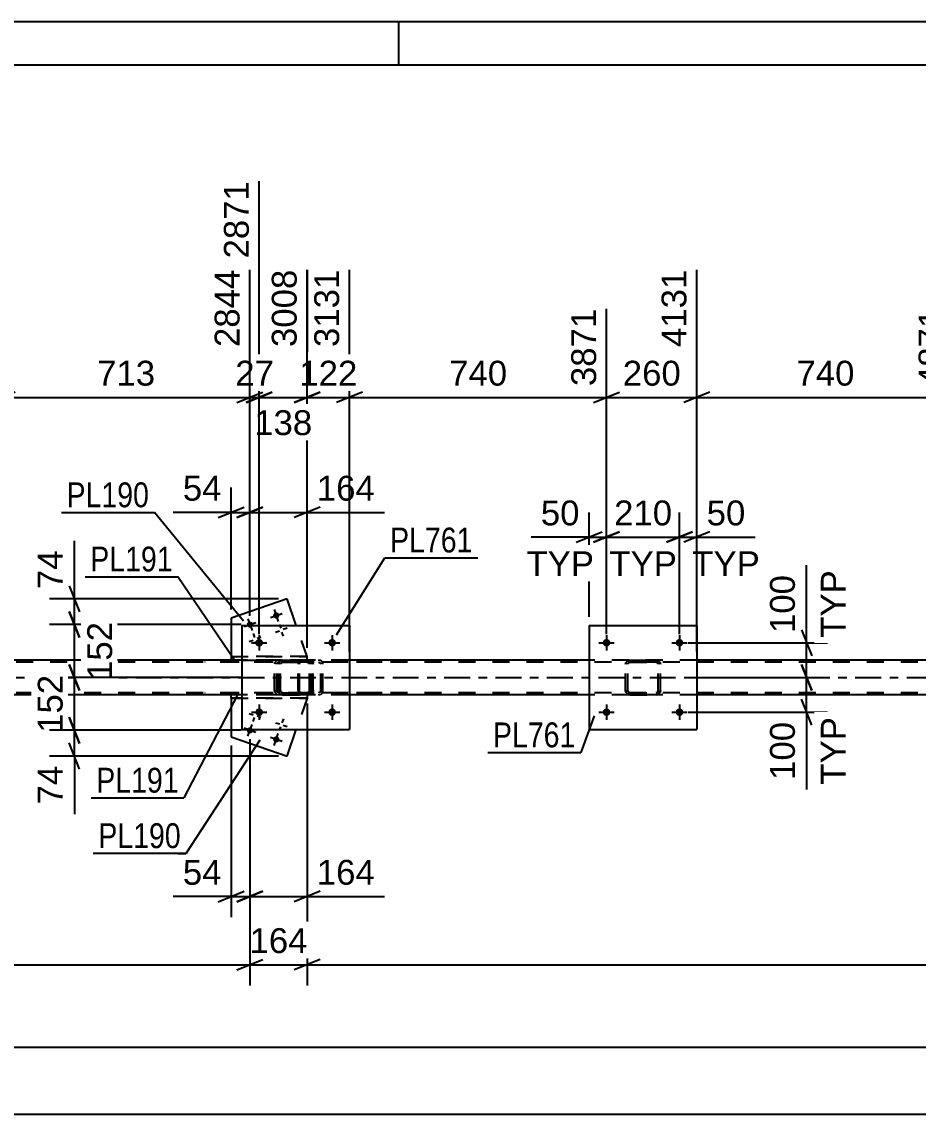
# Model space of a CAD drawing. Header units: millimetres. Extents: x 0 to 841, y 0 to 594.
# Drawn here: x 167.6 to 270.8, y 468.2 to 594 of the extents above; entities that cross this region are included whole.
import ezdxf

# ---------------------------------------------------------------- set-up
doc = ezdxf.new("R2010")
doc.units = ezdxf.units.MM
doc.linetypes.add('DXK_LINE_DOT2', pattern=[3.9198, 1.9599, -1.9599])
doc.linetypes.add('DXK_LINE_DOT3', pattern=[5.9187, 2.979, -0.9799, 0.9799, -0.9799])
doc.styles.add('Arial', font='arial.ttf', dxfattribs={"height": 0.2})
doc.styles.add('Arial Narrow', font='ARIALN.TTF', dxfattribs={"height": 0.2})

# ---------------------------------------------------------------- blocks, each defined once
blk = doc.blocks.new('Unknown-203724102-1113')
at = {"color": 5, "linetype": 'Continuous'}
for p, q in [((841, 594), (0, 594)), ((211, 589), (211, 594)), ((836, 589), (5, 589))]:
    blk.add_line(p, q, dxfattribs=at)
blk = doc.blocks.new('Part-203724102-4802 - 4784')
at = {"color": 2, "linetype": 'Continuous'}
for p, q in [((232.91, 524.47), (232.91, 512.47)), ((232.91, 524.47), (245.31, 524.47)), ((245.31, 524.47), (245.31, 512.47)), ((232.91, 512.47), (245.31, 512.47))]:
    blk.add_line(p, q, dxfattribs=at)
blk = doc.blocks.new('Part-203724102-4867 - 4784')
at = {"color": 7, "linetype": 'DXK_LINE_DOT2'}
for p, q in [((199.41, 520.17), (199.39, 519.99)), ((199.39, 516.95), (199.39, 519.99)), ((199.47, 520.33), (199.41, 520.17)), ((199.56, 520.43), (199.47, 520.33)), ((199.53, 519.99), (199.54, 520.08)), ((199.53, 516.95), (199.53, 519.99)), ((199.54, 520.08), (199.56, 520.16)), ((199.66, 520.47), (199.56, 520.43)), ((199.56, 520.16), (199.61, 520.21)), ((199.61, 520.21), (199.66, 520.23)), ((209.07, 520.47), (199.66, 520.47)), ((209.07, 520.23), (199.66, 520.23)), ((200.94, 520.47), (200.94, 520.23)), ((201.94, 520.43), (201.75, 520.47)), ((201.75, 520.23), (201.85, 520.21)), ((201.85, 520.21), (201.93, 520.16)), ((201.93, 520.16), (201.98, 520.08)), ((201.98, 520.08), (202, 519.99)), ((202, 516.95), (202, 519.99)), ((202.25, 519.99), (202.22, 520.17)), ((202.25, 516.95), (202.25, 519.99)), ((199.39, 516.95), (199.41, 516.77)), ((199.41, 516.77), (199.47, 516.61)), ((199.47, 516.61), (199.56, 516.51)), ((199.54, 516.86), (199.53, 516.95)), ((199.56, 516.78), (199.54, 516.86)), ((199.61, 516.73), (199.56, 516.78)), ((199.56, 516.51), (199.66, 516.47)), ((199.66, 516.71), (199.61, 516.73)), ((209.07, 516.71), (199.66, 516.71)), ((209.07, 516.47), (199.66, 516.47)), ((200.94, 516.47), (200.94, 516.71)), ((201.85, 516.73), (201.75, 516.71)), ((201.75, 516.47), (201.94, 516.51)), ((201.93, 516.78), (201.85, 516.73)), ((201.98, 516.86), (201.93, 516.78)), ((202, 516.95), (201.98, 516.86)), ((202.22, 516.77), (202.25, 516.95))]:
    blk.add_line(p, q, dxfattribs=at)
for centre, start, end in [((201.77, 519.97), 23.8494, 68.8059), ((201.77, 516.97), 291.1941, 336.1506)]:
    blk.add_arc(centre, 0.492, start, end, dxfattribs=at)
blk = doc.blocks.new('Bolt-203724102-4860 - 4784')
at = {"linetype": 'Continuous'}
for points in [[(235.35, 514.47, -1), (234.47, 514.47, -1)], [(243.75, 514.47, -1), (242.87, 514.47, -1)]]:
    blk.add_hatch(color=1, dxfattribs=at).paths.add_polyline_path(points)
at = {"color": 1, "linetype": 'Continuous'}
for p, q in [((234.91, 515.35), (234.91, 513.59)), ((243.31, 515.35), (243.31, 513.59)), ((234.03, 514.47), (235.79, 514.47)), ((242.43, 514.47), (244.19, 514.47))]:
    blk.add_line(p, q, dxfattribs=at)
blk = doc.blocks.new('Part-203724102-4796 - 4784')
at = {"color": 2, "linetype": 'Continuous'}
for p, q in [((192.91, 524.47), (192.91, 512.47)), ((192.91, 524.47), (205.31, 524.47)), ((205.31, 524.47), (205.31, 512.47)), ((192.91, 512.47), (205.31, 512.47))]:
    blk.add_line(p, q, dxfattribs=at)
blk = doc.blocks.new('Part-203724102-4797 - 4784')
at = {"color": 7, "linetype": 'DXK_LINE_DOT2'}
for p, q in [((197.11, 519.99), (197.15, 520.17)), ((197.15, 520.17), (197.11, 519.99)), ((197.11, 516.95), (197.11, 519.99)), ((197.35, 519.99), (197.37, 520.08)), ((197.37, 520.08), (197.35, 519.99)), ((197.35, 516.95), (197.35, 519.99)), ((197.37, 520.08), (197.43, 520.16)), ((197.43, 520.16), (197.37, 520.08)), ((197.41, 520.43), (197.59, 520.47)), ((197.59, 520.47), (197.41, 520.43)), ((197.43, 520.16), (197.5, 520.21)), ((197.5, 520.21), (197.43, 520.16)), ((197.5, 520.21), (197.59, 520.23)), ((197.59, 520.23), (197.5, 520.21)), ((197.59, 520.47), (200.63, 520.47)), ((197.59, 520.47), (197.59, 520.47)), ((197.59, 520.47), (200.63, 520.47)), ((197.59, 520.23), (200.63, 520.23)), ((197.59, 520.23), (197.59, 520.23)), ((200.63, 520.23), (197.59, 520.23)), ((200.63, 520.47), (200.63, 520.47)), ((200.63, 520.47), (200.82, 520.43)), ((200.82, 520.43), (200.63, 520.47)), ((200.63, 520.23), (200.63, 520.23)), ((200.63, 520.23), (200.73, 520.21)), ((200.73, 520.21), (200.63, 520.23)), ((200.73, 520.21), (200.8, 520.16)), ((200.8, 520.16), (200.73, 520.21)), ((200.8, 520.16), (200.86, 520.08)), ((200.86, 520.08), (200.8, 520.16)), ((200.86, 520.08), (200.87, 519.99)), ((200.87, 519.99), (200.86, 520.08)), ((200.87, 516.95), (200.87, 519.99)), ((201.08, 520.17), (201.11, 519.99)), ((201.11, 519.99), (201.08, 520.17)), ((201.11, 516.95), (201.11, 519.99)), ((197.15, 516.77), (197.11, 516.95)), ((197.11, 516.95), (197.15, 516.77)), ((197.37, 516.86), (197.35, 516.95)), ((197.35, 516.95), (197.37, 516.86)), ((197.43, 516.78), (197.37, 516.86)), ((197.37, 516.86), (197.43, 516.78)), ((197.59, 516.47), (197.41, 516.51)), ((197.41, 516.51), (197.59, 516.47)), ((197.5, 516.73), (197.43, 516.78)), ((197.43, 516.78), (197.5, 516.73)), ((197.59, 516.71), (197.5, 516.73)), ((197.5, 516.73), (197.59, 516.71)), ((197.59, 516.71), (200.63, 516.71)), ((197.59, 516.71), (197.59, 516.71)), ((197.59, 516.71), (200.63, 516.71)), ((197.59, 516.47), (200.63, 516.47)), ((197.59, 516.47), (197.59, 516.47)), ((197.59, 516.47), (200.63, 516.47)), ((200.73, 516.73), (200.63, 516.71)), ((200.63, 516.71), (200.73, 516.73)), ((200.63, 516.71), (200.63, 516.71)), ((200.82, 516.51), (200.63, 516.47)), ((200.63, 516.47), (200.82, 516.51)), ((200.63, 516.47), (200.63, 516.47)), ((200.8, 516.78), (200.73, 516.73)), ((200.73, 516.73), (200.8, 516.78)), ((200.86, 516.86), (200.8, 516.78)), ((200.8, 516.78), (200.86, 516.86)), ((200.87, 516.95), (200.86, 516.86)), ((200.86, 516.86), (200.87, 516.95)), ((201.11, 516.95), (201.08, 516.77)), ((201.08, 516.77), (201.11, 516.95))]:
    blk.add_line(p, q, dxfattribs=at)
at = {"color": 7, "linetype": 'DXK_LINE_DOT3'}
blk.add_line((199.11, 518.47), (199.11, 518.47), dxfattribs=at)
at = {"color": 7, "linetype": 'DXK_LINE_DOT2'}
for centre, start, end in [((197.59, 519.99), 112.5, 157.5), ((197.59, 519.99), 112.5, 157.5), ((200.63, 519.99), 22.5, 67.5), ((200.63, 519.99), 22.5, 67.5), ((197.59, 516.95), 202.5, 247.5), ((197.59, 516.95), 202.5, 247.5), ((200.63, 516.95), 292.5, 337.5), ((200.63, 516.95), 292.5, 337.5)]:
    blk.add_arc(centre, 0.48, start, end, dxfattribs=at)
blk = doc.blocks.new('Part-203724102-4803 - 4784')
at = {"color": 7, "linetype": 'DXK_LINE_DOT2'}
for p, q in [((237.11, 519.99), (237.15, 520.17)), ((237.15, 520.17), (237.11, 519.99)), ((237.11, 516.95), (237.11, 519.99)), ((237.35, 519.99), (237.37, 520.08)), ((237.37, 520.08), (237.35, 519.99)), ((237.35, 516.95), (237.35, 519.99)), ((237.37, 520.08), (237.42, 520.16)), ((237.42, 520.16), (237.37, 520.08)), ((237.41, 520.43), (237.59, 520.47)), ((237.59, 520.47), (237.41, 520.43)), ((237.42, 520.16), (237.5, 520.21)), ((237.5, 520.21), (237.42, 520.16)), ((237.5, 520.21), (237.59, 520.23)), ((237.59, 520.23), (237.5, 520.21)), ((237.59, 520.47), (240.63, 520.47)), ((237.59, 520.47), (237.59, 520.47)), ((237.59, 520.47), (240.63, 520.47)), ((237.59, 520.23), (240.63, 520.23)), ((237.59, 520.23), (237.59, 520.23)), ((240.63, 520.23), (237.59, 520.23)), ((240.63, 520.47), (240.63, 520.47)), ((240.63, 520.47), (240.82, 520.43)), ((240.82, 520.43), (240.63, 520.47)), ((240.63, 520.23), (240.63, 520.23)), ((240.63, 520.23), (240.73, 520.21)), ((240.73, 520.21), (240.63, 520.23)), ((240.73, 520.21), (240.8, 520.16)), ((240.8, 520.16), (240.73, 520.21)), ((240.8, 520.16), (240.86, 520.08)), ((240.86, 520.08), (240.8, 520.16)), ((240.86, 520.08), (240.87, 519.99)), ((240.87, 519.99), (240.86, 520.08)), ((240.87, 516.95), (240.87, 519.99)), ((241.08, 520.17), (241.11, 519.99)), ((241.11, 519.99), (241.08, 520.17)), ((241.11, 516.95), (241.11, 519.99)), ((237.15, 516.77), (237.11, 516.95)), ((237.11, 516.95), (237.15, 516.77)), ((237.37, 516.86), (237.35, 516.95)), ((237.35, 516.95), (237.37, 516.86)), ((237.42, 516.78), (237.37, 516.86)), ((237.37, 516.86), (237.42, 516.78)), ((237.59, 516.47), (237.41, 516.51)), ((237.41, 516.51), (237.59, 516.47)), ((237.5, 516.73), (237.42, 516.78)), ((237.42, 516.78), (237.5, 516.73)), ((237.59, 516.71), (237.5, 516.73)), ((237.5, 516.73), (237.59, 516.71)), ((237.59, 516.71), (240.63, 516.71)), ((237.59, 516.71), (237.59, 516.71)), ((237.59, 516.71), (240.63, 516.71)), ((237.59, 516.47), (240.63, 516.47)), ((237.59, 516.47), (237.59, 516.47)), ((237.59, 516.47), (240.63, 516.47)), ((240.73, 516.73), (240.63, 516.71)), ((240.63, 516.71), (240.73, 516.73)), ((240.63, 516.71), (240.63, 516.71)), ((240.82, 516.51), (240.63, 516.47)), ((240.63, 516.47), (240.82, 516.51)), ((240.63, 516.47), (240.63, 516.47)), ((240.8, 516.78), (240.73, 516.73)), ((240.73, 516.73), (240.8, 516.78)), ((240.86, 516.86), (240.8, 516.78)), ((240.8, 516.78), (240.86, 516.86)), ((240.87, 516.95), (240.86, 516.86)), ((240.86, 516.86), (240.87, 516.95)), ((241.11, 516.95), (241.08, 516.77)), ((241.08, 516.77), (241.11, 516.95))]:
    blk.add_line(p, q, dxfattribs=at)
at = {"color": 7, "linetype": 'DXK_LINE_DOT3'}
blk.add_line((239.11, 518.47), (239.11, 518.47), dxfattribs=at)
at = {"color": 7, "linetype": 'DXK_LINE_DOT2'}
for centre, start, end in [((237.59, 519.99), 112.5, 157.5), ((237.59, 519.99), 112.5, 157.5), ((240.63, 519.99), 22.5, 67.5), ((240.63, 519.99), 22.5, 67.5), ((237.59, 516.95), 202.5, 247.5), ((237.59, 516.95), 202.5, 247.5), ((240.63, 516.95), 292.5, 337.5), ((240.63, 516.95), 292.5, 337.5)]:
    blk.add_arc(centre, 0.48, start, end, dxfattribs=at)
blk = doc.blocks.new('Part-203724102-4815 - 4784')
at = {"color": 7, "linetype": 'DXK_LINE_DOT2'}
for p, q in [((733.31, 520.23), (80.08, 520.23)), ((205.31, 520.47), (191.68, 520.47)), ((245.31, 520.47), (232.91, 520.47)), ((733.31, 516.71), (80.08, 516.71)), ((205.31, 516.47), (191.68, 516.47)), ((245.31, 516.47), (232.91, 516.47))]:
    blk.add_line(p, q, dxfattribs=at)
at = {"color": 2, "linetype": 'Continuous'}
for p, q in [((191.68, 520.47), (165.31, 520.47)), ((232.91, 520.47), (205.31, 520.47)), ((272.91, 520.47), (245.31, 520.47)), ((191.68, 516.47), (165.31, 516.47)), ((232.91, 516.47), (205.31, 516.47)), ((272.91, 516.47), (245.31, 516.47))]:
    blk.add_line(p, q, dxfattribs=at)
at = {"color": 7, "linetype": 'DXK_LINE_DOT3'}
blk.add_line((80.08, 518.47), (733.31, 518.47), dxfattribs=at)
blk = doc.blocks.new('Bolt-203724102-4858 - 4784')
at = {"linetype": 'Continuous'}
for points in [[(195.35, 514.47, -1), (194.47, 514.47, -1)], [(203.75, 514.47, -1), (202.87, 514.47, -1)]]:
    blk.add_hatch(color=1, dxfattribs=at).paths.add_polyline_path(points)
at = {"color": 1, "linetype": 'Continuous'}
for p, q in [((194.91, 515.35), (194.91, 513.59)), ((203.31, 515.35), (203.31, 513.59)), ((194.03, 514.47), (195.79, 514.47)), ((202.43, 514.47), (204.19, 514.47))]:
    blk.add_line(p, q, dxfattribs=at)
blk = doc.blocks.new('Bolt-203724102-4859 - 4784')
at = {"linetype": 'Continuous'}
for points in [[(235.35, 522.47, -1), (234.47, 522.47, -1)], [(243.75, 522.47, -1), (242.87, 522.47, -1)]]:
    blk.add_hatch(color=1, dxfattribs=at).paths.add_polyline_path(points)
at = {"color": 1, "linetype": 'Continuous'}
for p, q in [((234.03, 522.47), (235.79, 522.47)), ((234.91, 523.35), (234.91, 521.59)), ((242.43, 522.47), (244.19, 522.47)), ((243.31, 523.35), (243.31, 521.59))]:
    blk.add_line(p, q, dxfattribs=at)
blk = doc.blocks.new('Bolt-203724102-4863 - 4784')
at = {"linetype": 'Continuous'}
for points in [[(194.18, 524.68, -1), (193.5, 524.45, -1)], [(197.21, 525.73, -1), (196.53, 525.49, -1)]]:
    blk.add_hatch(color=1, dxfattribs=at).paths.add_polyline_path(points)
at = {"color": 1, "linetype": 'Continuous'}
for p, q in [((196.63, 526.29), (197.1, 524.93)), ((193.16, 524.33), (194.52, 524.8)), ((193.61, 525.24), (194.08, 523.88)), ((196.19, 525.38), (197.55, 525.85)), ((194.2, 523.54), (194.35, 523.09)), ((196.78, 523.68), (197.23, 523.83)), ((197.22, 524.59), (197.38, 524.14)), ((197.69, 523.23), (197.53, 523.68)), ((198.14, 524.15), (197.68, 523.99)), ((193.75, 522.63), (194.21, 522.78)), ((194.67, 522.18), (194.51, 522.64)), ((195.11, 523.1), (194.66, 522.94))]:
    blk.add_line(p, q, dxfattribs=at)
blk = doc.blocks.new('Part-203724102-4885 - 4784')
at = {"color": 2, "linetype": 'Continuous'}
for p, q in [((191.68, 520.87), (191.68, 520.47)), ((191.68, 520.87), (192.91, 520.87)), ((192.91, 520.47), (191.68, 520.47))]:
    blk.add_line(p, q, dxfattribs=at)
at = {"color": 7, "linetype": 'DXK_LINE_DOT2'}
for p, q in [((200.42, 520.87), (192.91, 520.87)), ((192.91, 520.47), (200.42, 520.47)), ((200.42, 520.47), (200.42, 520.87))]:
    blk.add_line(p, q, dxfattribs=at)
blk = doc.blocks.new('Bolt-203724102-4897 - 4784')
at = {"linetype": 'Continuous'}
for points in [[(195.35, 522.47, -1), (194.47, 522.47, -1)], [(203.75, 522.47, -1), (202.87, 522.47, -1)]]:
    blk.add_hatch(color=1, dxfattribs=at).paths.add_polyline_path(points)
at = {"color": 1, "linetype": 'Continuous'}
for p, q in [((194.03, 522.47), (195.79, 522.47)), ((194.91, 523.35), (194.91, 521.59)), ((202.43, 522.47), (204.19, 522.47)), ((203.31, 523.35), (203.31, 521.59))]:
    blk.add_line(p, q, dxfattribs=at)
blk = doc.blocks.new('Part-203724102-5030 - 4784')
at = {"color": 2, "linetype": 'Continuous'}
for p, q in [((198.11, 527.52), (191.68, 525.3)), ((199.17, 524.47), (198.11, 527.52)), ((191.68, 525.3), (191.68, 520.87))]:
    blk.add_line(p, q, dxfattribs=at)
at = {"color": 7, "linetype": 'DXK_LINE_DOT2'}
for p, q in [((200.42, 520.87), (199.17, 524.47)), ((191.68, 520.87), (200.42, 520.87))]:
    blk.add_line(p, q, dxfattribs=at)
blk = doc.blocks.new('Part-203724102-5069 - 4784')
at = {"color": 7, "linetype": 'DXK_LINE_DOT2'}
for p, q in [((200.43, 520.47), (188.65, 520.47)), ((200.43, 520.23), (188.65, 520.23)), ((196.72, 520.17), (196.68, 519.99)), ((196.68, 516.95), (196.68, 519.99)), ((196.94, 519.99), (196.95, 520.08)), ((196.94, 516.95), (196.94, 519.99)), ((196.95, 520.08), (197.01, 520.16)), ((197.19, 520.47), (197, 520.43)), ((197.01, 520.16), (197.09, 520.21)), ((197.09, 520.21), (197.19, 520.23)), ((200.62, 520.43), (200.43, 520.47)), ((200.43, 520.23), (200.52, 520.21)), ((200.52, 520.21), (200.61, 520.16)), ((200.61, 520.16), (200.66, 520.08)), ((200.66, 520.08), (200.68, 519.99)), ((200.68, 516.95), (200.68, 519.99)), ((200.94, 519.99), (200.9, 520.17)), ((200.94, 516.95), (200.94, 519.99)), ((200.43, 516.71), (188.65, 516.71)), ((200.43, 516.47), (188.65, 516.47)), ((196.68, 516.95), (196.72, 516.77)), ((196.95, 516.86), (196.94, 516.95)), ((197.01, 516.78), (196.95, 516.86)), ((197, 516.51), (197.19, 516.47)), ((197.09, 516.73), (197.01, 516.78)), ((197.19, 516.71), (197.09, 516.73)), ((200.52, 516.73), (200.43, 516.71)), ((200.43, 516.47), (200.62, 516.51)), ((200.61, 516.78), (200.52, 516.73)), ((200.66, 516.86), (200.61, 516.78)), ((200.68, 516.95), (200.66, 516.86)), ((200.9, 516.77), (200.94, 516.95))]:
    blk.add_line(p, q, dxfattribs=at)
for centre, start, end in [((197.17, 519.97), 110.7583, 155.68), ((200.45, 519.97), 24.32, 69.2417), ((197.17, 516.97), 204.32, 249.2417), ((200.45, 516.97), 290.7583, 335.68)]:
    blk.add_arc(centre, 0.496, start, end, dxfattribs=at)
blk = doc.blocks.new('Bolt-203724102-5070 - 4784')
at = {"linetype": 'Continuous'}
for points in [[(193.5, 512.49, -1), (194.18, 512.26, -1)], [(196.53, 511.45, -1), (197.21, 511.21, -1)]]:
    blk.add_hatch(color=1, dxfattribs=at).paths.add_polyline_path(points)
at = {"color": 1, "linetype": 'Continuous'}
for p, q in [((194.67, 514.76), (194.51, 514.3)), ((193.75, 514.31), (194.21, 514.16)), ((194.2, 513.4), (194.35, 513.85)), ((195.11, 513.84), (194.66, 514)), ((197.69, 513.71), (197.53, 513.26)), ((194.52, 512.14), (193.16, 512.61)), ((193.61, 511.7), (194.08, 513.06)), ((196.78, 513.26), (197.23, 513.11)), ((197.22, 512.35), (197.38, 512.8)), ((198.14, 512.79), (197.68, 512.95)), ((197.55, 511.09), (196.19, 511.56)), ((196.63, 510.65), (197.1, 512.01))]:
    blk.add_line(p, q, dxfattribs=at)
blk = doc.blocks.new('Part-203724102-5075 - 4784')
at = {"color": 2, "linetype": 'Continuous'}
for p, q in [((192.91, 516.47), (191.68, 516.47)), ((191.68, 516.07), (191.68, 516.47)), ((192.91, 516.07), (191.68, 516.07))]:
    blk.add_line(p, q, dxfattribs=at)
at = {"color": 7, "linetype": 'DXK_LINE_DOT2'}
for p, q in [((200.42, 516.47), (192.91, 516.47)), ((200.42, 516.07), (192.91, 516.07)), ((200.42, 516.47), (200.42, 516.07))]:
    blk.add_line(p, q, dxfattribs=at)
blk = doc.blocks.new('Part-203724102-5080 - 4784')
at = {"color": 2, "linetype": 'Continuous'}
for p, q in [((191.68, 516.07), (191.68, 511.64)), ((198.11, 509.42), (199.17, 512.47)), ((191.68, 511.64), (198.11, 509.42))]:
    blk.add_line(p, q, dxfattribs=at)
at = {"color": 7, "linetype": 'DXK_LINE_DOT2'}
for p, q in [((191.68, 516.07), (200.42, 516.07)), ((200.42, 516.07), (199.17, 512.47))]:
    blk.add_line(p, q, dxfattribs=at)
blk = doc.blocks.new('StraightDimension-203724102-5844 - 4784')
at = {"color": 7, "linetype": 'Continuous'}
blk.add_line((79.44, 468.16), (767.81, 468.16), dxfattribs=at)
blk = doc.blocks.new('StraightDimension-203724102-5881 - 4784')
at = {"color": 7, "linetype": 'Continuous'}
for p, q in [((234.91, 523.47), (234.91, 537.49)), ((243.31, 523.47), (243.31, 537.49)), ((233.41, 534.04), (236.41, 535.24)), ((244.81, 535.24), (241.81, 534.04)), ((234.91, 534.64), (243.31, 534.64))]:
    blk.add_line(p, q, dxfattribs=at)
at = {"color": 0}
blk.add_wipeout([(243.05, 535.39), (243.05, 539.59), (235.18, 539.59), (235.18, 535.39)], dxfattribs=at)
at = {"color": 0, "linetype": 'Continuous'}
blk.add_wipeout([(243.6, 529.54), (243.6, 533.74), (234.63, 533.74), (234.63, 529.54)], dxfattribs=at)
at = {"color": 3, "style": 'Arial'}
blk.add_text('210', height=2.865, dxfattribs=at).set_placement((235.78, 535.99))
at = {"color": 3, "linetype": 'Continuous', "style": 'Arial'}
blk.add_text('TYP', height=2.865, dxfattribs=at).set_placement((235.23, 530.14))
blk = doc.blocks.new('StraightDimension-203724102-5898 - 4784')
at = {"color": 7, "linetype": 'Continuous'}
for p, q in [((257.95, 522.47), (257.95, 531.39)), ((257.95, 522.47), (257.95, 531.39)), ((257.35, 523.97), (258.55, 520.97)), ((244.31, 522.47), (260.35, 522.47)), ((257.95, 518.47), (257.95, 522.47)), ((258.55, 516.97), (257.35, 519.97)), ((244.31, 518.47), (260.35, 518.47))]:
    blk.add_line(p, q, dxfattribs=at)
at = {"color": 0, "linetype": 'Continuous'}
blk.add_wipeout([(263.05, 531.42), (258.85, 531.42), (258.85, 522.44), (263.05, 522.44)], dxfattribs=at)
at = {"color": 0}
blk.add_wipeout([(257.2, 530.87), (253, 530.87), (253, 522.99), (257.2, 522.99)], dxfattribs=at)
at = {"color": 3, "style": 'Arial'}
blk.add_text('100', height=2.865, rotation=90.0002, dxfattribs=at).set_placement((256.6, 523.59))
at = {"color": 3, "linetype": 'Continuous', "style": 'Arial'}
blk.add_text('TYP', height=2.865, rotation=90.0002, dxfattribs=at).set_placement((262.45, 523.04))
blk = doc.blocks.new('StraightDimension-203724102-6012 - 4784')
at = {"color": 7, "linetype": 'Continuous'}
for p, q in [((193.84, 511.38), (193.84, 490.84)), ((191.68, 510.64), (191.68, 490.84)), ((190.18, 492.64), (193.18, 493.84)), ((195.34, 493.84), (192.34, 492.64)), ((191.68, 493.24), (184.99, 493.24)), ((191.68, 493.24), (184.99, 493.24)), ((191.68, 493.24), (193.84, 493.24))]:
    blk.add_line(p, q, dxfattribs=at)
at = {"color": 0}
blk.add_wipeout([(191.16, 493.99), (191.16, 498.19), (185.51, 498.19), (185.51, 493.99)], dxfattribs=at)
at = {"color": 3, "style": 'Arial'}
blk.add_text('54', height=2.865, dxfattribs=at).set_placement((186.11, 494.59))
blk = doc.blocks.new('StraightDimension-203724102-14732 - 4784')
at = {"color": 7, "linetype": 'Continuous'}
for p, q in [((173.62, 527.52), (173.62, 534.22)), ((173.62, 527.52), (173.62, 534.22)), ((173.02, 529.02), (174.22, 526.02)), ((197.11, 527.52), (170.77, 527.52)), ((173.62, 524.56), (173.62, 527.52)), ((174.22, 523.06), (173.02, 526.06)), ((192.84, 524.56), (170.77, 524.56))]:
    blk.add_line(p, q, dxfattribs=at)
at = {"color": 0}
blk.add_wipeout([(172.87, 533.7), (168.67, 533.7), (168.67, 528.05), (172.87, 528.05)], dxfattribs=at)
at = {"color": 3, "style": 'Arial'}
blk.add_text('74', height=2.865, rotation=90.0002, dxfattribs=at).set_placement((172.27, 528.65))
blk = doc.blocks.new('StraightDimension-203724102-5113 - 4784')
at = {"color": 7, "linetype": 'Continuous'}
blk.add_line((80.08, 475.88), (767.17, 475.88), dxfattribs=at)
blk = doc.blocks.new('StraightDimension-203724102-5855 - 4784')
at = {"color": 7, "linetype": 'Continuous'}
for p, q in [((232.91, 525.47), (232.91, 537.49)), ((234.91, 523.47), (234.91, 537.49)), ((231.41, 534.04), (234.41, 535.24)), ((236.41, 535.24), (233.41, 534.04)), ((232.91, 534.64), (226.22, 534.64)), ((232.91, 534.64), (226.22, 534.64)), ((232.91, 534.64), (234.91, 534.64))]:
    blk.add_line(p, q, dxfattribs=at)
at = {"color": 0}
blk.add_wipeout([(232.39, 535.39), (232.39, 539.59), (226.74, 539.59), (226.74, 535.39)], dxfattribs=at)
at = {"color": 0, "linetype": 'Continuous'}
blk.add_wipeout([(234.05, 529.54), (234.05, 533.74), (225.08, 533.74), (225.08, 529.54)], dxfattribs=at)
at = {"color": 3, "style": 'Arial'}
blk.add_text('50', height=2.865, dxfattribs=at).set_placement((227.34, 535.99))
at = {"color": 3, "linetype": 'Continuous', "style": 'Arial'}
blk.add_text('TYP', height=2.865, dxfattribs=at).set_placement((225.68, 530.14))
blk = doc.blocks.new('StraightDimension-203724102-5868 - 4784')
at = {"color": 7, "linetype": 'Continuous'}
for p, q in [((243.31, 523.47), (243.31, 537.49)), ((245.31, 525.47), (245.31, 537.49)), ((241.81, 534.04), (244.81, 535.24)), ((246.81, 535.24), (243.81, 534.04)), ((243.31, 534.64), (245.31, 534.64)), ((245.31, 534.64), (252.01, 534.64)), ((245.31, 534.64), (252.01, 534.64))]:
    blk.add_line(p, q, dxfattribs=at)
at = {"color": 0}
blk.add_wipeout([(251.49, 535.39), (251.49, 539.59), (245.84, 539.59), (245.84, 535.39)], dxfattribs=at)
at = {"color": 0, "linetype": 'Continuous'}
blk.add_wipeout([(253.15, 529.54), (253.15, 533.74), (244.18, 533.74), (244.18, 529.54)], dxfattribs=at)
at = {"color": 3, "style": 'Arial'}
blk.add_text('50', height=2.865, dxfattribs=at).set_placement((246.44, 535.99))
at = {"color": 3, "linetype": 'Continuous', "style": 'Arial'}
blk.add_text('TYP', height=2.865, dxfattribs=at).set_placement((244.78, 530.14))
blk = doc.blocks.new('StraightDimension-203724102-5921 - 4784')
at = {"color": 7, "linetype": 'Continuous'}
for p, q in [((257.35, 519.97), (258.55, 516.97)), ((244.31, 518.47), (260.35, 518.47)), ((257.95, 514.47), (257.95, 518.47)), ((258.55, 512.97), (257.35, 515.97)), ((244.31, 514.47), (260.35, 514.47)), ((257.95, 514.47), (257.95, 505.55)), ((257.95, 514.47), (257.95, 505.55))]:
    blk.add_line(p, q, dxfattribs=at)
at = {"color": 0}
blk.add_wipeout([(257.2, 513.94), (253, 513.94), (253, 506.07), (257.2, 506.07)], dxfattribs=at)
at = {"color": 0, "linetype": 'Continuous'}
blk.add_wipeout([(263.05, 514.5), (258.85, 514.5), (258.85, 505.52), (263.05, 505.52)], dxfattribs=at)
at = {"color": 3, "linetype": 'Continuous', "style": 'Arial'}
blk.add_text('TYP', height=2.865, rotation=90.0002, dxfattribs=at).set_placement((262.45, 506.12))
at = {"color": 3, "style": 'Arial'}
blk.add_text('100', height=2.865, rotation=90.0002, dxfattribs=at).set_placement((256.6, 506.67))
blk = doc.blocks.new('StraightDimension-203724102-6022 - 4784')
at = {"color": 7, "linetype": 'Continuous'}
for p, q in [((200.42, 515.07), (200.42, 490.84)), ((193.84, 511.38), (193.84, 490.84)), ((192.34, 492.64), (195.34, 493.84)), ((201.92, 493.84), (198.92, 492.64)), ((193.84, 493.24), (200.42, 493.24)), ((200.42, 493.24), (209.34, 493.24)), ((200.42, 493.24), (209.34, 493.24))]:
    blk.add_line(p, q, dxfattribs=at)
at = {"color": 0}
blk.add_wipeout([(208.81, 493.99), (208.81, 498.19), (200.94, 498.19), (200.94, 493.99)], dxfattribs=at)
at = {"color": 3, "style": 'Arial'}
blk.add_text('164', height=2.865, dxfattribs=at).set_placement((201.54, 494.59))
blk = doc.blocks.new('StraightDimension-203724102-6031 - 4784')
at = {"color": 7, "linetype": 'Continuous'}
for p, q in [((191.68, 526.3), (191.68, 540.34)), ((193.84, 525.56), (193.84, 540.34)), ((191.68, 537.49), (184.99, 537.49)), ((191.68, 537.49), (184.99, 537.49)), ((190.18, 536.89), (193.18, 538.09)), ((191.68, 537.49), (193.84, 537.49)), ((195.34, 538.09), (192.34, 536.89))]:
    blk.add_line(p, q, dxfattribs=at)
at = {"color": 0}
blk.add_wipeout([(191.16, 538.24), (191.16, 542.44), (185.51, 542.44), (185.51, 538.24)], dxfattribs=at)
at = {"color": 3, "style": 'Arial'}
blk.add_text('54', height=2.865, dxfattribs=at).set_placement((186.11, 538.84))
blk = doc.blocks.new('StraightDimension-203724102-6041 - 4784')
at = {"color": 7, "linetype": 'Continuous'}
for p, q in [((193.84, 525.56), (193.84, 540.34)), ((200.42, 521.87), (200.42, 540.34)), ((192.34, 536.89), (195.34, 538.09)), ((193.84, 537.49), (200.42, 537.49)), ((201.92, 538.09), (198.92, 536.89)), ((200.42, 537.49), (209.34, 537.49)), ((200.42, 537.49), (209.34, 537.49))]:
    blk.add_line(p, q, dxfattribs=at)
at = {"color": 0}
blk.add_wipeout([(208.81, 538.24), (208.81, 542.44), (200.94, 542.44), (200.94, 538.24)], dxfattribs=at)
at = {"color": 3, "style": 'Arial'}
blk.add_text('164', height=2.865, dxfattribs=at).set_placement((201.54, 538.84))
blk = doc.blocks.new('StraightDimension-203724102-6083 - 4784')
at = {"color": 7, "linetype": 'Continuous'}
for p, q in [((200.42, 515.47), (200.42, 482.97)), ((201.92, 485.97), (198.92, 484.77)), ((200.42, 485.37), (767.17, 485.37))]:
    blk.add_line(p, q, dxfattribs=at)
blk = doc.blocks.new('StraightDimension-203724102-6096 - 4784')
at = {"color": 7, "linetype": 'Continuous'}
for p, q in [((200.42, 515.47), (200.42, 482.97)), ((193.84, 511.38), (193.84, 482.97)), ((192.34, 484.77), (195.34, 485.97)), ((201.92, 485.97), (198.92, 484.77)), ((193.84, 485.37), (200.42, 485.37))]:
    blk.add_line(p, q, dxfattribs=at)
at = {"color": 0}
blk.add_wipeout([(201.06, 486.12), (201.06, 490.32), (193.19, 490.32), (193.19, 486.12)], dxfattribs=at)
at = {"color": 3, "style": 'Arial'}
blk.add_text('164', height=2.865, dxfattribs=at).set_placement((193.79, 486.72))
blk = doc.blocks.new('StraightDimension-203724102-10997 - 4784')
at = {"color": 7, "linetype": 'Continuous'}
for p, q in [((245.31, 521.47), (245.31, 565.44)), ((234.91, 523.47), (234.91, 560.94)), ((233.41, 550.14), (236.41, 551.34)), ((246.81, 551.34), (243.81, 550.14)), ((234.91, 550.74), (245.31, 550.74))]:
    blk.add_line(p, q, dxfattribs=at)
at = {"color": 0}
blk.add_wipeout([(244.05, 551.49), (244.05, 555.69), (236.18, 555.69), (236.18, 551.49)], dxfattribs=at)
at = {"color": 3, "style": 'Arial'}
blk.add_text('260', height=2.865, dxfattribs=at).set_placement((236.78, 552.09))
at = {"color": 0, "linetype": 'Continuous'}
blk.add_wipeout([(244.71, 566.04), (240.51, 566.04), (240.51, 555.94), (244.71, 555.94)], dxfattribs=at)
at = {"color": 3, "linetype": 'Continuous', "style": 'Arial'}
blk.add_text('4131', height=2.865, rotation=90.0002, dxfattribs=at).set_placement((244.11, 556.54))
blk = doc.blocks.new('StraightDimension-203724102-6106 - 4784')
at = {"color": 7, "linetype": 'Continuous'}
for p, q in [((122.74, 511.47), (122.74, 482.97)), ((193.84, 511.38), (193.84, 482.97)), ((124.24, 485.97), (121.24, 484.77)), ((192.34, 484.77), (195.34, 485.97)), ((122.74, 485.37), (193.84, 485.37))]:
    blk.add_line(p, q, dxfattribs=at)
at = {"color": 0}
blk.add_wipeout([(163.34, 486.12), (163.34, 490.32), (153.24, 490.32), (153.24, 486.12)], dxfattribs=at)
at = {"color": 3, "style": 'Arial'}
blk.add_text('1778', height=2.865, dxfattribs=at).set_placement((153.84, 486.72))
blk = doc.blocks.new('StraightDimension-203724102-10996 - 4784')
at = {"color": 7, "linetype": 'Continuous'}
for p, q in [((245.31, 521.47), (245.31, 565.44)), ((274.91, 523.47), (274.91, 560.94)), ((246.81, 551.34), (243.81, 550.14)), ((273.41, 550.14), (276.41, 551.34)), ((245.31, 550.74), (274.91, 550.74))]:
    blk.add_line(p, q, dxfattribs=at)
at = {"color": 0}
blk.add_wipeout([(264.05, 551.49), (264.05, 555.69), (256.18, 555.69), (256.18, 551.49)], dxfattribs=at)
at = {"color": 3, "style": 'Arial'}
blk.add_text('740', height=2.865, dxfattribs=at).set_placement((256.78, 552.09))
at = {"color": 0, "linetype": 'Continuous'}
blk.add_wipeout([(274.31, 561.54), (270.11, 561.54), (270.11, 551.44), (274.31, 551.44)], dxfattribs=at)
at = {"color": 3, "linetype": 'Continuous', "style": 'Arial'}
blk.add_text('4871', height=2.865, rotation=90.0002, dxfattribs=at).set_placement((273.71, 552.04))
blk = doc.blocks.new('StraightDimension-203724102-10998 - 4784')
at = {"color": 7, "linetype": 'Continuous'}
for p, q in [((205.31, 521.47), (205.31, 565.44)), ((234.91, 523.47), (234.91, 560.94)), ((206.81, 551.34), (203.81, 550.14)), ((233.41, 550.14), (236.41, 551.34)), ((205.31, 550.74), (234.91, 550.74))]:
    blk.add_line(p, q, dxfattribs=at)
at = {"color": 0}
blk.add_wipeout([(224.05, 551.49), (224.05, 555.69), (216.18, 555.69), (216.18, 551.49)], dxfattribs=at)
at = {"color": 3, "style": 'Arial'}
blk.add_text('740', height=2.865, dxfattribs=at).set_placement((216.78, 552.09))
at = {"color": 0, "linetype": 'Continuous'}
blk.add_wipeout([(234.31, 561.54), (230.11, 561.54), (230.11, 551.44), (234.31, 551.44)], dxfattribs=at)
at = {"color": 3, "linetype": 'Continuous', "style": 'Arial'}
blk.add_text('3871', height=2.865, rotation=90.0002, dxfattribs=at).set_placement((233.71, 552.04))
blk = doc.blocks.new('StraightDimension-203724102-10999 - 4784')
at = {"color": 7, "linetype": 'Continuous'}
for p, q in [((200.42, 521.87), (200.42, 565.44)), ((205.31, 521.47), (205.31, 565.44)), ((198.92, 550.14), (201.92, 551.34)), ((206.81, 551.34), (203.81, 550.14)), ((200.42, 550.74), (205.31, 550.74))]:
    blk.add_line(p, q, dxfattribs=at)
at = {"color": 0}
blk.add_wipeout([(206.8, 551.49), (206.8, 555.69), (198.93, 555.69), (198.93, 551.49)], dxfattribs=at)
at = {"color": 3, "style": 'Arial'}
blk.add_text('122', height=2.865, dxfattribs=at).set_placement((199.53, 552.09))
at = {"color": 0, "linetype": 'Continuous'}
blk.add_wipeout([(204.71, 566.04), (200.51, 566.04), (200.51, 555.94), (204.71, 555.94)], dxfattribs=at)
at = {"color": 3, "linetype": 'Continuous', "style": 'Arial'}
blk.add_text('3131', height=2.865, rotation=90.0002, dxfattribs=at).set_placement((204.11, 556.54))
blk = doc.blocks.new('StraightDimension-203724102-11000 - 4784')
at = {"color": 7, "linetype": 'Continuous'}
for p, q in [((194.91, 523.47), (194.91, 575.64)), ((200.42, 521.87), (200.42, 565.44)), ((193.41, 550.14), (196.41, 551.34)), ((201.92, 551.34), (198.92, 550.14)), ((194.91, 550.74), (200.42, 550.74))]:
    blk.add_line(p, q, dxfattribs=at)
at = {"color": 0, "linetype": 'Continuous'}
blk.add_wipeout([(199.82, 566.04), (195.62, 566.04), (195.62, 555.94), (199.82, 555.94)], dxfattribs=at)
at = {"color": 0}
blk.add_wipeout([(201.6, 545.79), (201.6, 549.99), (193.73, 549.99), (193.73, 545.79)], dxfattribs=at)
at = {"color": 3, "linetype": 'Continuous', "style": 'Arial'}
blk.add_text('3008', height=2.865, rotation=90.0002, dxfattribs=at).set_placement((199.22, 556.54))
at = {"color": 3, "style": 'Arial'}
blk.add_text('138', height=2.865, dxfattribs=at).set_placement((194.33, 546.39))
blk = doc.blocks.new('StraightDimension-203724102-11001 - 4784')
at = {"color": 7, "linetype": 'Continuous'}
for p, q in [((194.91, 523.47), (194.91, 575.64)), ((193.84, 525.56), (193.84, 565.44)), ((192.34, 550.14), (195.34, 551.34)), ((196.41, 551.34), (193.41, 550.14)), ((193.84, 550.74), (194.91, 550.74))]:
    blk.add_line(p, q, dxfattribs=at)
at = {"color": 0, "linetype": 'Continuous'}
blk.add_wipeout([(194.31, 576.24), (190.11, 576.24), (190.11, 566.14), (194.31, 566.14)], dxfattribs=at)
at = {"color": 0}
blk.add_wipeout([(197.2, 551.49), (197.2, 555.69), (191.55, 555.69), (191.55, 551.49)], dxfattribs=at)
at = {"color": 3, "linetype": 'Continuous', "style": 'Arial'}
blk.add_text('2871', height=2.865, rotation=90.0002, dxfattribs=at).set_placement((193.71, 566.74))
at = {"color": 3, "style": 'Arial'}
blk.add_text('27', height=2.865, dxfattribs=at).set_placement((192.15, 552.09))
blk = doc.blocks.new('StraightDimension-203724102-11002 - 4784')
at = {"color": 7, "linetype": 'Continuous'}
for p, q in [((165.31, 521.47), (165.31, 565.44)), ((193.84, 525.56), (193.84, 565.44)), ((166.81, 551.34), (163.81, 550.14)), ((192.34, 550.14), (195.34, 551.34)), ((165.31, 550.74), (193.84, 550.74))]:
    blk.add_line(p, q, dxfattribs=at)
at = {"color": 0}
blk.add_wipeout([(183.51, 551.49), (183.51, 555.69), (175.64, 555.69), (175.64, 551.49)], dxfattribs=at)
at = {"color": 3, "style": 'Arial'}
blk.add_text('713', height=2.865, dxfattribs=at).set_placement((176.24, 552.09))
at = {"color": 0, "linetype": 'Continuous'}
blk.add_wipeout([(193.24, 566.04), (189.04, 566.04), (189.04, 555.94), (193.24, 555.94)], dxfattribs=at)
at = {"color": 3, "linetype": 'Continuous', "style": 'Arial'}
blk.add_text('2844', height=2.865, rotation=90.0002, dxfattribs=at).set_placement((192.64, 556.54))
blk = doc.blocks.new('StraightDimension-203724102-14733 - 4784')
at = {"color": 7, "linetype": 'Continuous'}
for p, q in [((173.02, 526.06), (174.22, 523.06)), ((192.84, 524.56), (171.22, 524.56)), ((173.62, 518.47), (173.62, 524.56)), ((174.22, 516.97), (173.02, 519.97)), ((192.84, 518.47), (171.22, 518.47))]:
    blk.add_line(p, q, dxfattribs=at)
at = {"color": 0}
blk.add_wipeout([(178.57, 525.45), (174.37, 525.45), (174.37, 517.58), (178.57, 517.58)], dxfattribs=at)
at = {"color": 3, "style": 'Arial'}
blk.add_text('152', height=2.865, rotation=90.0002, dxfattribs=at).set_placement((177.97, 518.18))
blk = doc.blocks.new('StraightDimension-203724102-14734 - 4784')
at = {"color": 7, "linetype": 'Continuous'}
for p, q in [((173.02, 519.97), (174.22, 516.97)), ((192.84, 518.47), (170.77, 518.47)), ((173.62, 512.38), (173.62, 518.47)), ((174.22, 510.88), (173.02, 513.88)), ((192.84, 512.38), (170.77, 512.38))]:
    blk.add_line(p, q, dxfattribs=at)
at = {"color": 0}
blk.add_wipeout([(172.87, 519.36), (168.67, 519.36), (168.67, 511.49), (172.87, 511.49)], dxfattribs=at)
at = {"color": 3, "style": 'Arial'}
blk.add_text('152', height=2.865, rotation=90.0002, dxfattribs=at).set_placement((172.27, 512.09))
blk = doc.blocks.new('StraightDimension-203724102-14735 - 4784')
at = {"color": 7, "linetype": 'Continuous'}
for p, q in [((173.02, 513.88), (174.22, 510.88)), ((192.84, 512.38), (170.77, 512.38)), ((173.62, 509.42), (173.62, 512.38)), ((174.22, 507.92), (173.02, 510.92)), ((197.11, 509.42), (170.77, 509.42)), ((173.62, 509.42), (173.62, 502.72)), ((173.62, 509.42), (173.62, 502.72))]:
    blk.add_line(p, q, dxfattribs=at)
at = {"color": 0}
blk.add_wipeout([(172.87, 508.89), (168.67, 508.89), (168.67, 503.24), (172.87, 503.24)], dxfattribs=at)
at = {"color": 3, "style": 'Arial'}
blk.add_text('74', height=2.865, rotation=90.0002, dxfattribs=at).set_placement((172.27, 503.84))
blk = doc.blocks.new('Mark-203724102-4798 - 4784')
at = {"color": 0}
blk.add_wipeout([(231.33, 510.42), (231.33, 513.42), (221.83, 513.42), (221.83, 510.42)], dxfattribs=at)
blk.add_wipeout([(231.33, 510.42), (231.33, 513.42), (221.83, 513.42), (221.83, 510.42)], dxfattribs=at)
at = {"color": 30, "linetype": 'Continuous'}
for p in [(233.48, 514.05), (221.23, 509.82)]:
    blk.add_line(p, (231.93, 509.82), dxfattribs=at)
at = {"color": 3, "style": 'Arial Narrow'}
blk.add_text('PL761', height=2.863, dxfattribs=at).set_placement((221.83, 510.42))
blk = doc.blocks.new('Mark-203724102-4792 - 4784')
at = {"color": 0}
blk.add_wipeout([(219.48, 532.87), (219.48, 535.87), (209.98, 535.87), (209.98, 532.87)], dxfattribs=at)
blk.add_wipeout([(219.48, 532.87), (219.48, 535.87), (209.98, 535.87), (209.98, 532.87)], dxfattribs=at)
at = {"color": 30, "linetype": 'Continuous'}
for p, q in [((203.82, 523.37), (209.38, 532.27)), ((209.38, 532.27), (220.08, 532.27))]:
    blk.add_line(p, q, dxfattribs=at)
at = {"color": 3, "style": 'Arial Narrow'}
blk.add_text('PL761', height=2.863, dxfattribs=at).set_placement((209.98, 532.87))
blk = doc.blocks.new('Mark-203724102-4881 - 4784')
at = {"color": 0}
blk.add_wipeout([(184.95, 530.68), (184.95, 533.68), (175.45, 533.68), (175.45, 530.68)], dxfattribs=at)
blk.add_wipeout([(184.95, 530.68), (184.95, 533.68), (175.45, 533.68), (175.45, 530.68)], dxfattribs=at)
at = {"color": 30, "linetype": 'Continuous'}
for p in [(174.85, 530.08), (192.05, 520.47)]:
    blk.add_line(p, (185.55, 530.08), dxfattribs=at)
at = {"color": 3, "style": 'Arial Narrow'}
blk.add_text('PL191', height=2.863, dxfattribs=at).set_placement((175.45, 530.68))
blk = doc.blocks.new('Mark-203724102-5026 - 4784')
at = {"color": 0}
blk.add_wipeout([(182.23, 538.08), (182.23, 541.08), (172.72, 541.08), (172.72, 538.08)], dxfattribs=at)
blk.add_wipeout([(182.23, 538.08), (182.23, 541.08), (172.72, 541.08), (172.72, 538.08)], dxfattribs=at)
at = {"color": 30, "linetype": 'Continuous'}
for p in [(172.12, 537.48), (193.08, 524.94)]:
    blk.add_line(p, (182.83, 537.48), dxfattribs=at)
at = {"color": 3, "style": 'Arial Narrow'}
blk.add_text('PL190', height=2.863, dxfattribs=at).set_placement((172.72, 538.08))
blk = doc.blocks.new('Mark-203724102-5071 - 4784')
at = {"color": 0}
blk.add_wipeout([(185.64, 505.2), (185.64, 508.2), (176.14, 508.2), (176.14, 505.2)], dxfattribs=at)
blk.add_wipeout([(185.64, 505.2), (185.64, 508.2), (176.14, 508.2), (176.14, 505.2)], dxfattribs=at)
at = {"color": 30, "linetype": 'Continuous'}
for p in [(192.41, 516.47), (175.54, 504.6)]:
    blk.add_line(p, (186.24, 504.6), dxfattribs=at)
at = {"color": 3, "style": 'Arial Narrow'}
blk.add_text('PL191', height=2.863, dxfattribs=at).set_placement((176.14, 505.2))
blk = doc.blocks.new('Mark-203724102-5076 - 4784')
at = {"color": 0}
blk.add_wipeout([(185.88, 498.81), (185.88, 501.81), (176.38, 501.81), (176.38, 498.81)], dxfattribs=at)
blk.add_wipeout([(185.88, 498.81), (185.88, 501.81), (176.38, 501.81), (176.38, 498.81)], dxfattribs=at)
at = {"color": 30, "linetype": 'Continuous'}
for p in [(194.98, 511.25), (175.78, 498.21)]:
    blk.add_line(p, (186.48, 498.21), dxfattribs=at)
at = {"color": 3, "style": 'Arial Narrow'}
blk.add_text('PL190', height=2.863, dxfattribs=at).set_placement((176.38, 498.81))

msp = doc.modelspace()

# ---------------------------------------------------------------- block references
for name in ['Unknown-203724102-1113', 'Part-203724102-5030 - 4784', 'Bolt-203724102-4863 - 4784', 'Part-203724102-4796 - 4784', 'Part-203724102-4802 - 4784', 'Bolt-203724102-4897 - 4784', 'Bolt-203724102-4859 - 4784', 'Part-203724102-4815 - 4784', 'Part-203724102-5069 - 4784', 'Part-203724102-4885 - 4784', 'Part-203724102-4797 - 4784', 'Part-203724102-4867 - 4784', 'Part-203724102-4803 - 4784', 'Part-203724102-5075 - 4784', 'Part-203724102-5080 - 4784', 'Bolt-203724102-5070 - 4784', 'Bolt-203724102-4858 - 4784', 'Bolt-203724102-4860 - 4784']:
    msp.add_blockref(name, (0, 0))

# ---------------------------------------------------------------- next in the draw order: block references
for name in ['StraightDimension-203724102-5881 - 4784', 'StraightDimension-203724102-14732 - 4784', 'StraightDimension-203724102-5844 - 4784']:
    msp.add_blockref(name, (0, 0))

# ---------------------------------------------------------------- next in the draw order: block references
for name in ['StraightDimension-203724102-6031 - 4784', 'StraightDimension-203724102-5855 - 4784', 'StraightDimension-203724102-5898 - 4784', 'StraightDimension-203724102-6012 - 4784']:
    msp.add_blockref(name, (0, 0))

# ---------------------------------------------------------------- next in the draw order: block references
for name in ['StraightDimension-203724102-6041 - 4784', 'StraightDimension-203724102-5868 - 4784', 'StraightDimension-203724102-5113 - 4784']:
    msp.add_blockref(name, (0, 0))

# ---------------------------------------------------------------- next in the draw order: block references
for name in ['StraightDimension-203724102-10997 - 4784', 'StraightDimension-203724102-5921 - 4784', 'StraightDimension-203724102-6022 - 4784']:
    msp.add_blockref(name, (0, 0))

# ---------------------------------------------------------------- next in the draw order: block references
for name in ['StraightDimension-203724102-10998 - 4784', 'StraightDimension-203724102-10996 - 4784', 'StraightDimension-203724102-6083 - 4784']:
    msp.add_blockref(name, (0, 0))

# ---------------------------------------------------------------- next in the draw order: block references
for name in ['StraightDimension-203724102-10999 - 4784', 'StraightDimension-203724102-6096 - 4784', 'Mark-203724102-4798 - 4784']:
    msp.add_blockref(name, (0, 0))

# ---------------------------------------------------------------- next in the draw order: block references
for name in ['StraightDimension-203724102-11000 - 4784', 'Mark-203724102-4792 - 4784', 'StraightDimension-203724102-6106 - 4784']:
    msp.add_blockref(name, (0, 0))

# ---------------------------------------------------------------- next in the draw order: block references
msp.add_blockref('StraightDimension-203724102-11001 - 4784', (0, 0))

# ---------------------------------------------------------------- next in the draw order: block references
msp.add_blockref('StraightDimension-203724102-11002 - 4784', (0, 0))

# ---------------------------------------------------------------- next in the draw order: block references
msp.add_blockref('StraightDimension-203724102-14733 - 4784', (0, 0))

# ---------------------------------------------------------------- next in the draw order: block references
msp.add_blockref('StraightDimension-203724102-14734 - 4784', (0, 0))

# ---------------------------------------------------------------- next in the draw order: block references
for name in ['Mark-203724102-4881 - 4784', 'StraightDimension-203724102-14735 - 4784']:
    msp.add_blockref(name, (0, 0))

# ---------------------------------------------------------------- next in the draw order: block references
for name in ['Mark-203724102-5026 - 4784', 'Mark-203724102-5071 - 4784']:
    msp.add_blockref(name, (0, 0))

# ---------------------------------------------------------------- next in the draw order: block references
msp.add_blockref('Mark-203724102-5076 - 4784', (0, 0))

doc.saveas('drawing.dxf')
